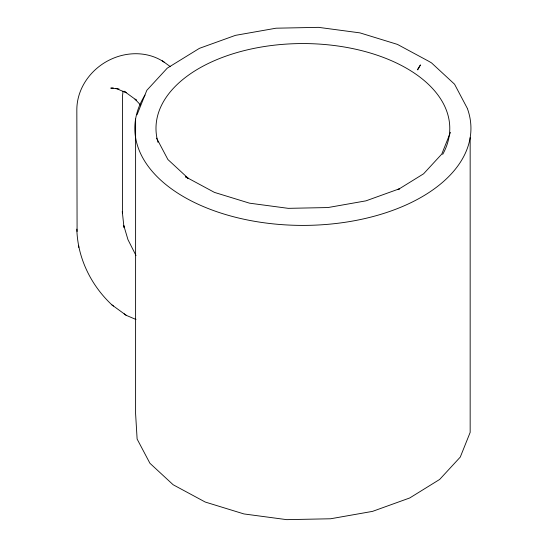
<?xml version="1.0" encoding="UTF-8"?>
<svg xmlns="http://www.w3.org/2000/svg" width="547" height="547" viewBox="0 0 547 547"><rect width="100%" height="100%" fill="white"/><g stroke="black" fill="none" stroke-linecap="round" stroke-linejoin="round"><path stroke-width="0.82" d="M77.086 231.49L76.84 110.692C76.443 88.238 91.458 67.978 111.533 59.028C128.367 51.363 148.791 51.637 164.291 62.255M135.608 119.034L135.601 413.73L137.119 439.05L149.926 463.275L173.16 484.758L205.234 502.043L243.962 513.941L286.71 519.65L330.552 518.775L372.514 511.383L409.73 497.968L439.658 479.445L460.273 457.087L470.16 432.41L470.16 137.707M123.068 91.24L122.46 96.217L122.46 213.186L122.296 211.607L123.978 227.374L123.786 225.569L127.977 239.668L136.012 255.552M137.017 114.788L146.822 90.323L167.259 68.149L199.402 48.348L235.442 35.357L276.085 28.198L318.545 27.35L359.947 32.875L397.45 44.403L428.527 61.148L431.508 62.884L454.543 84.19L467.247 108.21M450.502 132.292L441.778 154.069L423.59 173.802L397.888 189.7M398.407 189.426L399.638 188.708L365.936 200.852L327.94 207.552L288.235 208.345L249.535 203.176L214.458 192.4L185.419 176.749L188.407 178.486L167.902 159.526L156.599 138.152M113.291 87.882L110.754 88.129L118.993 88.949M117.523 88.641L115.991 88.388L126.241 92.744L124.162 91.233L136.483 100.217L135.02 99.151L140.634 105.086M124.162 313.828L126.241 315.339L135.998 319.489M76.84 229.125C77.524 257.917 91.062 285.459 112.005 304.959L113.475 306.033M162.22 60.744L170.37 66.686M112.005 304.959L126.241 315.339M78.604 245.637L78.795 247.442M157.994 142.336A146.89 84.806 0 0 1 313.616 43.787A146.89 84.806 0 0 1 442.694 154.384M467.425 108.634A168.059 97.031 0 0 1 290.689 225.145A168.059 97.031 0 0 1 145.017 95.089M420.376 65.052L417.785 69.852L417.388 69.64L420.376 65.052"/></g></svg>
